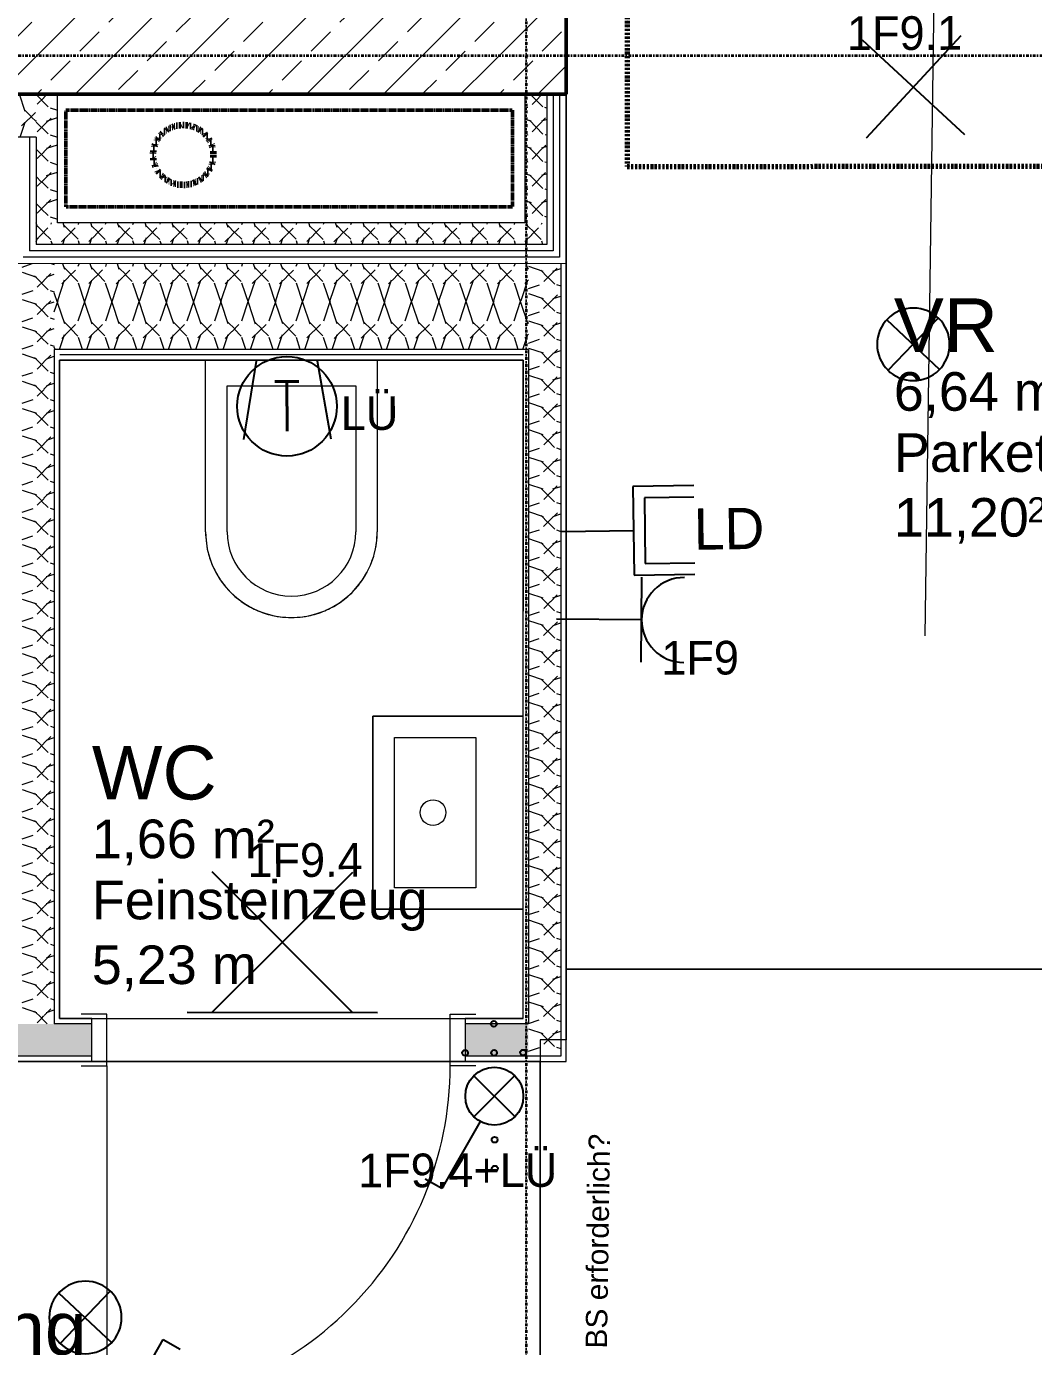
# Model space of a CAD drawing. Header units: metres. Extents: x -17679 to 22565, y -12299 to 33430.
# Drawn here: x 1582 to 3929, y -4098 to -1020 of the extents above; entities that cross this region are included whole.
import ezdxf
from ezdxf.enums import TextEntityAlignment as Align

# ---------------------------------------------------------------- set-up
doc = ezdxf.new("R2010")
doc.units = ezdxf.units.M
for name, pattern in [('Achse', [0.009000000000000001, 0.005, -0.002, 0, -0.002]), ('Strich Punkt', [0.015875, 0.00635, -0.0047625, 0, -0.0047625]), ('Strich Punkt Mittel', [0.015875, 0.00635, -0.0047625, 0, -0.0047625]), ('Verdeckt', [0.003, 0.002, -0.001])]:
    doc.linetypes.add(name, pattern=pattern)
doc.layers.get('0').update_dxf_attribs({"color": 252})
for name, color, linetype, lineweight in [('A_Brandabschnitte', 30, 'Verdeckt', 50), ('A_Decken', 8, 'Continuous', 13), ('A_Kanal_SW', 34, 'Strich Punkt', 100), ('A_Raeume', 7, 'Continuous', 13), ('A_Raeume_', 7, 'Continuous', 5), ('A_Raeume_Beschriftung_', 7, 'Continuous', 9), ('A_Raster_', 1, 'Continuous', 9), ('A_Sanitaer', 3, 'Continuous', 13), ('A_Tueren', 31, 'Continuous', 13), ('A_Waende', 7, 'Continuous', 13), ('G-ANNO-SYMB_', 111, 'Continuous', 9), ('Text', 130, 'Continuous', 9)]:
    doc.layers.add(name, color=color, linetype=linetype, lineweight=lineweight)
doc.layers.add('E_Steckdose+Schalter', color=150, linetype='Continuous', true_color=0x0b6cf4)
doc.layers.add('ET_NACHRTECH', color=92, linetype='Continuous', true_color=0x00d100)
doc.layers.add('ET_LEGENDE - Wohnung$0$800_KO_HI____L', color=130, linetype='Continuous')
doc.styles.add('Arial_10', font='arial.ttf', dxfattribs={"height": 0.002})
doc.styles.add('Arial_2', font='arial.ttf', dxfattribs={"height": 0.09})
doc.styles.add('Arial_3', font='arial.ttf', dxfattribs={"height": 0.0584901800327332})
doc.styles.add('Arial_4', font='arial.ttf', dxfattribs={"height": 0.1249999999999999})
doc.styles.add('ET_LEGENDE - Wohnung$0$ROMANS', font='romans.shx', dxfattribs={"width": 0.6})
pattern_1 = [(45, (0, 0), (-0.0898025612106916, 0.0898025612106916), []), (45, (0.0898, 0), (-0.0898025612106916, 0.0898025612106916), [0.0635, -0.03175])]

# ---------------------------------------------------------------- blocks, each defined once
blk = doc.blocks.new('*U543')
for p, q in [((-70.71067811865481, -70.71067811865473), (70.71067811865473, 70.71067811865474)), ((70.7106781186547, -70.71067811865474), (-70.71067811865478, 70.71067811865477))]:
    blk.add_line(p, q)
at = {"style": 'ET_LEGENDE - Wohnung$0$ROMANS', "width": 0.6, "flags": 1}
for tag, p in [('RAUMBUCHNUMMER', (0, -400)), ('ANLAGE', (0, -550))]:
    blk.add_attdef(tag, text='', height=100, dxfattribs=at).set_placement(p, align=Align.MIDDLE)
for tag, p in [('TEILANLAGE_NR', (0, -700)), ('KOMPONENTE', (0, -850)), ('KOMPONENTE_NR', (0, -1000)), ('BEZEICHNUNG', (0, -1150)), ('TYP', (0, -1300)), ('HERSTELLER', (0, -1450)), ('MODEL', (0, -1600)), ('LEISTUNG_MAX', (0, -1750)), ('SPEZIFISCH_1', (0, -1900)), ('SPEZIFISCH_2', (0, -2050)), ('SPEZIFISCH_3', (-9.095e-13, -2200)), ('SPEZIFISCH_4', (0, -2350)), ('SPEZIFISCH_5', (0, -2500)), ('GEWERKE_CODE', (0, -2650)), ('LV_POS', (0, -2800)), ('ZAEHLER', (0, -2950)), ('PLATZHALTER_1', (0, -3100)), ('PLATZHALTER_2', (-9.095e-13, -3250)), ('PLATZHALTER_3', (-9.095e-13, -3400)), ('JOBLISTE_VDMA', (0, -3550)), ('ET_SPEZIFISCH_1', (0, -3700)), ('ET_SPEZIFISCH_2', (0, -3850)), ('ET_SPEZIFISCH_3', (0, -4000)), ('ET_SPEZIFISCH_4', (0, -4149.999999999999)), ('ET_SPEZIFISCH_5', (0, -4299.999999999999)), ('ET_SPEZIFISCH_6', (0, -4449.999999999999)), ('ET_SPEZIFISCH_7', (0, -4599.999999999999))]:
    blk.add_attdef(tag, text='', height=100, dxfattribs=at).set_placement(p, align=Align.MIDDLE_CENTER)
blk = doc.blocks.new('hzmdba')
at = {"color": 1}
for points in [[(5046.030339278552, 1505.526440205712), (5046.950278693432, 1503.841718155238)], [(5045.639301977709, 1504.237082242978), (5047.346267107776, 1505.147402226983)]]:
    blk.add_lwpolyline(points, dxfattribs=at)
blk.add_circle((5046.500157248879, 1504.685682726998), 0.9633273906920461, dxfattribs=at)
blk = doc.blocks.new('*U553')
for p, q in [((62.49999999999998, 0), (-62.50000000000003, 0)), ((-1.42e-14, 0), (-1.42e-14, -124.9999999999857))]:
    blk.add_line(p, q)
blk.add_arc((-1.42e-14, 62.5), 62.49999999999545, 180, 0)
at = {"style": 'ET_LEGENDE - Wohnung$0$ROMANS', "width": 0.8, "flags": 1}
for tag, p in [('RAUMBUCHNUMMER', (-1.42e-14, -424.9999999999857)), ('ANLAGE', (-7.11e-14, -595.4472819843263)), ('TEILANLAGE_NR', (-7.11e-14, -755.4537253861862)), ('KOMPONENTE', (-7.11e-14, -901.3415913071971)), ('KOMPONENTE_NR', (-7.11e-14, -1063.289201699502)), ('BEZEICHNUNG', (-7.11e-14, -1205.595275481798)), ('TYP', (-1.42e-14, -1346.747756559581)), ('HERSTELLER', (-7.11e-14, -1514.075453492046)), ('MODEL', (-1.42e-14, -1677.25564314158)), ('LEISTUNG_MAX', (-5.258e-13, -1851.504109420363)), ('SPEZIFISCH_1', (-5.258e-13, -2012.846368334653)), ('SPEZIFISCH_2', (-5.258e-13, -2200.001041977929)), ('SPEZIFISCH_3', (-5.258e-13, -2374.249508256711)), ('SPEZIFISCH_4', (-5.258e-13, -2548.497974535494)), ('SPEZIFISCH_5', (-5.258e-13, -2722.746440814277)), ('GEWERKE_CODE', (-5.258e-13, -2896.994907093059)), ('LV_POS', (-5.258e-13, -3071.243373371843)), ('ZAEHLER', (-5.258e-13, -3245.491839650626)), ('PLATZHALTER_1', (-5.258e-13, -3419.740305929408)), ('PLATZHALTER_2', (-5.258e-13, -3593.988772208192)), ('PLATZHALTER_3', (-5.258e-13, -3768.237238486975)), ('JOBLISTE_VDMA', (-5.258e-13, -3942.485704765757)), ('ET_SPEZIFISCH_1', (-5.542e-13, -4116.73417104454)), ('ET_SPEZIFISCH_2', (-5.542e-13, -4290.982637323323)), ('ET_SPEZIFISCH_3', (-5.542e-13, -4465.231103602105)), ('ET_SPEZIFISCH_4', (-5.542e-13, -4639.479569880888)), ('ET_SPEZIFISCH_5', (-5.542e-13, -4813.728036159671)), ('ET_SPEZIFISCH_6', (-5.542e-13, -4987.976502438454)), ('ET_SPEZIFISCH_7', (-5.542e-13, -5162.224968717237))]:
    blk.add_attdef(tag, text='', height=100, dxfattribs=at).set_placement(p, align=Align.MIDDLE)
blk = doc.blocks.new('*U544')
for p, q in [((-62.49999999988358, 85.93749999991269), (-62.49999999988358, 0)), ((-46.48108581977431, 85.93749999991269), (-46.48108581977431, 16.01891418010927)), ((46.48108581977431, 16.01891418010928), (46.48108581977431, 85.93749999991269)), ((62.49999999988358, 0), (62.49999999988358, 85.93749999991269)), ((-62.49999999988358, 0), (62.49999999988358, 0)), ((-46.48108581977431, 16.01891418010928), (46.48108581977431, 16.01891418010928)), ((0, 0), (0, -101.5624999999127))]:
    blk.add_line(p, q)
at = {"style": 'ET_LEGENDE - Wohnung$0$ROMANS', "width": 0.8, "flags": 1}
for tag, p in [('RAUMBUCHNUMMER', (0, -334.5333702037606)), ('ANLAGE', (0, -504.980652188101)), ('TEILANLAGE_NR', (0, -664.987095589961)), ('KOMPONENTE', (0, -810.874961510972)), ('KOMPONENTE_NR', (0, -972.8225719032769)), ('BEZEICHNUNG', (0, -1115.128645685572)), ('TYP', (0.8326882607798324, -1261.813785334701)), ('HERSTELLER', (0, -1423.608823695821)), ('MODEL', (0, -1586.789013345355)), ('LEISTUNG_MAX', (0, -1761.037479624138)), ('SPEZIFISCH_1', (0, -1935.28594590292)), ('SPEZIFISCH_2', (0, -2109.534412181703)), ('SPEZIFISCH_3', (0, -2283.782878460486)), ('SPEZIFISCH_4', (0, -2458.031344739269)), ('SPEZIFISCH_5', (0, -2632.279811018052)), ('GEWERKE_CODE', (0, -2806.528277296835)), ('LV_POS', (0, -2980.776743575617)), ('ZAEHLER', (0, -3155.025209854401)), ('PLATZHALTER_1', (0, -3329.273676133184)), ('PLATZHALTER_2', (0, -3503.522142411966)), ('PLATZHALTER_3', (0, -3677.77060869075)), ('JOBLISTE_VDMA', (0, -3852.019074969533)), ('ET_SPEZIFISCH_1', (0, -4026.267541248315)), ('ET_SPEZIFISCH_2', (0, -4200.516007527097)), ('ET_SPEZIFISCH_3', (0, -4374.764473805879)), ('ET_SPEZIFISCH_4', (0, -4549.012940084662)), ('ET_SPEZIFISCH_5', (0, -4723.261406363445)), ('ET_SPEZIFISCH_6', (0, -4897.509872642229)), ('ET_SPEZIFISCH_7', (0, -5071.758338921011))]:
    blk.add_attdef(tag, text='', height=100, dxfattribs=at).set_placement(p, align=Align.TOP_CENTER)
blk = doc.blocks.new('*U548')
for p, q in [((25, 43.30127018922939), (91.66666666666666, 158.7713240271434)), ((91.66666666666666, 158.7713240271434), (120.5341801261374, 142.1046573604767)), ((-35.35533905932738, -35.35533905932736), (35.35533905932737, 35.35533905932737)), ((35.35533905932736, -35.35533905932738), (-35.35533905932736, 35.35533905932738))]:
    blk.add_line(p, q)
blk.add_circle((0, 0), 50)
at = {"layer": 'ET_LEGENDE - Wohnung$0$800_KO_HI____L'}
for centre in [(0, 125), (0, 74.99999999999997), (-50, -75), (0, -75), (50, -75), (0, -125)]:
    blk.add_circle(centre, 5, dxfattribs=at)
at = {"style": 'ET_LEGENDE - Wohnung$0$ROMANS', "width": 0.6, "flags": 1}
for tag, p in [('RAUMBUCHNUMMER', (-0.248237514286302, -465.740553349995)), ('ANLAGE', (-0.248237514286302, -615.740553349995))]:
    blk.add_attdef(tag, text='', height=100, dxfattribs=at).set_placement(p, align=Align.MIDDLE)
for tag, p in [('TEILANLAGE_NR', (-0.248237514286302, -765.740553349995)), ('KOMPONENTE', (-0.248237514286302, -915.740553349995)), ('KOMPONENTE_NR', (-0.248237514286302, -1065.740553349995)), ('BEZEICHNUNG', (-0.248237514286302, -1215.740553349995)), ('TYP', (-0.248237514286302, -1365.740553349995)), ('HERSTELLER', (-0.248237514286302, -1515.740553349995)), ('MODEL', (-0.248237514286302, -1665.740553349995)), ('LEISTUNG_MAX', (-0.248237514286302, -1815.740553349995)), ('SPEZIFISCH_1', (-0.248237514286302, -1965.740553349995)), ('SPEZIFISCH_2', (-0.248237514286302, -2115.740553349995)), ('SPEZIFISCH_3', (-0.2482375142872115, -2265.740553349995)), ('SPEZIFISCH_4', (-0.248237514286302, -2415.740553349995)), ('SPEZIFISCH_5', (-0.248237514286302, -2565.740553349995)), ('GEWERKE_CODE', (-0.248237514286302, -2715.740553349995)), ('LV_POS', (-0.248237514286302, -2865.740553349995)), ('ZAEHLER', (-0.248237514286302, -3015.740553349995)), ('PLATZHALTER_1', (-0.248237514286302, -3165.740553349995)), ('PLATZHALTER_2', (-0.2482375142872115, -3315.740553349995)), ('PLATZHALTER_3', (-0.2482375142872115, -3465.740553349995)), ('JOBLISTE_VDMA', (-0.248237514286302, -3615.740553349996)), ('ET_SPEZIFISCH_1', (-0.248237514286302, -3765.740553349996)), ('ET_SPEZIFISCH_2', (-0.248237514286302, -3915.740553349996)), ('ET_SPEZIFISCH_3', (-0.248237514286302, -4065.740553349995)), ('ET_SPEZIFISCH_4', (-0.248237514286302, -4215.740553349995)), ('ET_SPEZIFISCH_5', (-0.248237514286302, -4365.740553349995)), ('ET_SPEZIFISCH_6', (-0.248237514286302, -4515.740553349995)), ('ET_SPEZIFISCH_7', (-0.248237514286302, -4665.740553349995))]:
    blk.add_attdef(tag, text='', height=100, dxfattribs=at).set_placement(p, align=Align.MIDDLE_CENTER)
blk = doc.blocks.new('*U546')
for p, q in [((-70.71067811865481, -70.71067811865473), (70.71067811865473, 70.71067811865474)), ((70.7106781186547, -70.71067811865474), (-70.71067811865478, 70.71067811865477)), ((-95.7106781186548, -70.71067811865473), (95.7106781186547, -70.71067811865474))]:
    blk.add_line(p, q)
at = {"style": 'ET_LEGENDE - Wohnung$0$ROMANS', "width": 0.6, "flags": 1}
for tag, p in [('RAUMBUCHNUMMER', (0, -400)), ('ANLAGE', (0, -550))]:
    blk.add_attdef(tag, text='', height=100, dxfattribs=at).set_placement(p, align=Align.MIDDLE)
for tag, p in [('TEILANLAGE_NR', (0, -700)), ('KOMPONENTE', (0, -850)), ('KOMPONENTE_NR', (0, -1000)), ('BEZEICHNUNG', (0, -1150)), ('TYP', (0, -1300)), ('HERSTELLER', (0, -1450)), ('MODEL', (0, -1600)), ('LEISTUNG_MAX', (0, -1750)), ('SPEZIFISCH_1', (0, -1900)), ('SPEZIFISCH_2', (0, -2050)), ('SPEZIFISCH_3', (-9.095e-13, -2200)), ('SPEZIFISCH_4', (0, -2350)), ('SPEZIFISCH_5', (0, -2500)), ('GEWERKE_CODE', (0, -2650)), ('LV_POS', (0, -2800)), ('ZAEHLER', (0, -2950)), ('PLATZHALTER_1', (0, -3100)), ('PLATZHALTER_2', (-9.095e-13, -3250)), ('PLATZHALTER_3', (-9.095e-13, -3400)), ('JOBLISTE_VDMA', (0, -3550)), ('ET_SPEZIFISCH_1', (0, -3700)), ('ET_SPEZIFISCH_2', (0, -3850)), ('ET_SPEZIFISCH_3', (0, -4000)), ('ET_SPEZIFISCH_4', (0, -4149.999999999999)), ('ET_SPEZIFISCH_5', (0, -4299.999999999999)), ('ET_SPEZIFISCH_6', (0, -4449.999999999999)), ('ET_SPEZIFISCH_7', (0, -4599.999999999999))]:
    blk.add_attdef(tag, text='', height=100, dxfattribs=at).set_placement(p, align=Align.MIDDLE_CENTER)
blk = doc.blocks.new('*U554')
for p, q in [((-61.10572275256288, 91.4663361400626), (-88.08133666266853, -65.89141166887865)), ((61.13336169065442, 91.44786541193635), (88.10124545852727, -65.86478990064664))]:
    blk.add_line(p, q)
blk.add_circle((0, 0), 100)
at = {"style": 'ET_LEGENDE - Wohnung$0$ROMANS', "width": 0.8}
blk.add_text('T', height=100, dxfattribs=at).set_placement((0, 0), align=Align.MIDDLE_CENTER)
at = {"style": 'ET_LEGENDE - Wohnung$0$ROMANS', "width": 0.6, "flags": 1}
for tag, p in [('RAUMBUCHNUMMER', (0, -400)), ('ANLAGE', (0, -550))]:
    blk.add_attdef(tag, text='', height=100, dxfattribs=at).set_placement(p, align=Align.MIDDLE)
for tag, p in [('TEILANLAGE_NR', (0, -700)), ('KOMPONENTE', (0, -850)), ('KOMPONENTE_NR', (0, -1000)), ('BEZEICHNUNG', (0, -1150)), ('TYP', (0, -1300)), ('HERSTELLER', (0, -1450)), ('MODEL', (0, -1600)), ('LEISTUNG_MAX', (0, -1750)), ('SPEZIFISCH_1', (0, -1900)), ('SPEZIFISCH_2', (0, -2050)), ('SPEZIFISCH_3', (-9.095e-13, -2200)), ('SPEZIFISCH_4', (0, -2350)), ('SPEZIFISCH_5', (0, -2500)), ('GEWERKE_CODE', (0, -2650)), ('LV_POS', (0, -2800)), ('ZAEHLER', (0, -2950)), ('PLATZHALTER_1', (0, -3100)), ('PLATZHALTER_2', (-9.095e-13, -3250)), ('PLATZHALTER_3', (-9.095e-13, -3400)), ('JOBLISTE_VDMA', (0, -3550)), ('ET_SPEZIFISCH_1', (0, -3700)), ('ET_SPEZIFISCH_2', (0, -3850)), ('ET_SPEZIFISCH_3', (0, -4000)), ('ET_SPEZIFISCH_4', (0, -4149.999999999999)), ('ET_SPEZIFISCH_5', (0, -4299.999999999999)), ('ET_SPEZIFISCH_6', (0, -4449.999999999999)), ('ET_SPEZIFISCH_7', (0, -4599.999999999999))]:
    blk.add_attdef(tag, text='', height=100, dxfattribs=at).set_placement(p, align=Align.MIDDLE_CENTER)
blk = doc.blocks.new('Sani_WC-Wandbasierend - 400x600-3804283-263_PP_03DG_BT2')
at = {"layer": 'A_Sanitaer', "lineweight": 5}
for p, q in [((-0.0750000000000053, -0.5125000000019604), (-0.0750000000000053, -0.112500000001966)), ((-0.0750000000000076, -0.112500000001966), (0.3249999999999972, -0.112500000001966)), ((-0.0750000000000076, -0.5125000000019089), (-0.0750000000000076, -0.112500000001966)), ((0.3249999999999948, -0.112500000001966), (0.3249999999999948, -0.5125000000019604)), ((0.3249999999999972, -0.112500000001966), (0.3249999999999972, -0.5125000000019082)), ((-0.0250000000000051, -0.1725000000019744), (0.2749999999999947, -0.1725000000019744)), ((-0.0250000000000051, -0.5125000000019088), (-0.0250000000000051, -0.1725000000019744)), ((0.2749999999999947, -0.1725000000019744), (0.2749999999999947, -0.5125000000019082))]:
    blk.add_line(p, q, dxfattribs=at)
for centre, radius, start, end in [((0.1249999999999948, -0.5125000000019604), 0.1999999999999985, 180.0000000000007, 3.053e-13), ((0.1249999999999948, -0.5125000000019082), 0.1999999999999988, 179.9999999999999, 195.2196719280547), ((0.1249999999999948, -0.5125000000019082), 0.1499999999999993, 180.0000000000003, 359.9999999999996), ((0.1249999999999948, -0.5125000000019082), 0.1999999999999986, 344.7803280719406, 359.9999999999996), ((0.1249999999999948, -0.5125000000019082), 0.1999999999999988, 195.2196719280547, 200.1489911569334), ((0.1249999999999948, -0.5125000000019082), 0.1999999999999988, 200.1489911569334, 210.508453686846), ((0.1249999999999948, -0.5125000000019082), 0.1999999999999986, 332.2043756006018, 339.8510088430655), ((0.1249999999999948, -0.5125000000019082), 0.1999999999999986, 339.8510088430655, 344.7803280719406), ((0.1249999999999948, -0.5125000000019082), 0.1999999999999989, 210.508453686846, 216.2662473357382), ((0.1249999999999948, -0.5125000000019082), 0.1999999999999986, 323.7337526642591, 329.4915463131576), ((0.1249999999999948, -0.5125000000019082), 0.1999999999999986, 329.4915463131576, 332.0709084514642), ((0.1249999999999948, -0.5125000000019082), 0.1999999999999988, 216.2662473357382, 225.9280558007946), ((0.1249999999999948, -0.5125000000019082), 0.1999999999999985, 314.0719441992157, 323.7337526642591), ((0.1249999999999948, -0.5125000000019082), 0.1999999999999989, 225.9280558007946, 231.8047665613751), ((0.1249999999999948, -0.5125000000019082), 0.1999999999999988, 231.804766561375, 241.6661428717805), ((0.1249999999999948, -0.5125000000019082), 0.1999999999999986, 298.3338571281904, 308.195233438637), ((0.1249999999999948, -0.5125000000019082), 0.1999999999999985, 308.195233438637, 314.0719441992156), ((0.1249999999999948, -0.5125000000019082), 0.1999999999999988, 241.6661428717805, 247.1471205001949), ((0.1249999999999948, -0.5125000000019082), 0.1999999999999987, 247.1471205001949, 258.6660035307958), ((0.1249999999999948, -0.5125000000019082), 0.1999999999999985, 281.3339964691853, 292.8528794998167), ((0.1249999999999948, -0.5125000000019082), 0.1999999999999985, 292.8528794998168, 298.3338571281905), ((0.1249999999999948, -0.5125000000019082), 0.1999999999999987, 258.6660035307958, 262.3967355897286), ((0.1249999999999948, -0.5125000000019082), 0.1999999999999987, 262.3967355897286, 277.6032644102702), ((0.1249999999999948, -0.5125000000019082), 0.1999999999999986, 277.6032644102702, 281.3339964691853)]:
    blk.add_arc(centre, radius, start, end, dxfattribs=at)
blk = doc.blocks.new('UZ_D1 - SL_0800x2000_Zimmertür_Stahlzarge_GK-7175609-263_PP_03DG_BT2')
at = {"layer": 'A_Tueren', "lineweight": 5}
for p, q in [((0.3999999999999895, 0.0600000000009666), (0.3999999999999881, 0.8600000000009665)), ((-0.4600000000000088, 0.0600000000009661), (-0.400000000000008, 0.0600000000009659)), ((-0.400000000000008, 0.0600000000009659), (-0.400000000000008, -0.0600000000000611)), ((0.3999999999999917, 0.0600000000009661), (0.3999999999999917, -0.060000000000065)), ((0.4599999999999925, 0.0600000000009661), (0.3999999999999917, 0.0600000000009661)), ((-0.400000000000008, -0.0600000000000611), (-0.4600000000000088, -0.0600000000000611)), ((0.3999999999999917, -0.060000000000065), (0.4599999999999925, -0.0600000000000649))]:
    blk.add_line(p, q, dxfattribs=at)
blk.add_arc((0.3999999999999895, 0.0600000000009666), 0.7999999999999995, 89.99999999999969, 180, dxfattribs=at)
blk = doc.blocks.new('Sani_Handwaschbecken_Wandbasiert_eckig - 450 x 350-11050515-263_PP_03DG_BT2')
at = {"layer": 'A_Sanitaer', "lineweight": 5}
for p, q in [((0.3476462476066952, 0.400000000000962), (-0.1023537523933027, 0.400000000000962)), ((-0.1023537523933027, 0.400000000000962), (-0.1023537523933027, 0.0500000000009886)), ((-0.1023537523933027, 0.0500000000009887), (-0.1023537523933027, 0.400000000000962)), ((-0.1023537523933027, 0.400000000000962), (0.3476462476066952, 0.400000000000962)), ((0.3476462476066952, 0.0500000000009886), (0.3476462476066952, 0.400000000000962)), ((0.3476462476066952, 0.400000000000962), (0.3476462476066952, 0.0500000000009887)), ((-0.0523537523932997, 0.1600000000010784), (-0.0523537523932997, 0.3500000000009899)), ((-0.0523537523932997, 0.3500000000009899), (0.2976462476066701, 0.3500000000009899)), ((0.2976462476066701, 0.3500000000009899), (0.2976462476066701, 0.1600000000010784)), ((0.2976462476066701, 0.1600000000010784), (-0.0523537523932997, 0.1600000000010784))]:
    blk.add_line(p, q, dxfattribs=at)
blk.add_circle((0.1226462476066962, 0.2600000000009186), 0.03, dxfattribs=at)
blk = doc.blocks.new('6546546')
at = {"layer": 'A_Waende', "lineweight": 5, "true_color": 0x636466}
h = blk.add_hatch(dxfattribs=at)
h.set_pattern_fill('FP_2', color=251, style=0, pattern_type=2)
h.set_pattern_definition(pattern_1)
h.paths.add_polyline_path([(-46.88377976564659, 55.02862492208071), (-46.88384761833296, 55.24362492198262), (-47.06377254358169, 55.24362492198264), (-47.06377434907753, 55.02863033856829), (-46.88384761833297, 55.02862492208071)])
h.paths.add_polyline_path([(-46.88377254366318, 56.16362492156609), (-46.88374561152044, 56.16363033805359), (-46.88374636397337, 57.34612492212485), (-47.0637100282879, 57.34612589900834), (-47.06371544477545, 56.16363033805359), (-46.91621002835364, 56.16362589847224)])
h = blk.add_hatch(dxfattribs=at)
h.set_pattern_fill('FP_2', color=251, style=0, pattern_type=2)
h.set_pattern_definition(pattern_1)
h.paths.add_polyline_path([(-47.0637797655651, 55.02863033856829), (-47.06377434907752, 55.2086303384868), (-53.12348379896767, 55.20873999865838), (-53.12348379896767, 55.028812684744), (-47.06385417001333, 55.02863033856829)])
h = blk.add_hatch(dxfattribs=at)
h.set_pattern_fill('FP_42', color=251, angle=-112.3599999999961, style=0, pattern_type=2)
h.set_pattern_definition([(44.99800000000386, (-49.20390450904561, 54.90347813267135), (0.1270123151580786, 0.2539953934585919), [0.02245, -0.15715]), (44.99800000000386, (-49.15602348108858, 55.014619516331), (0.1270123151580786, 0.2539953934585919), [0.02245, -0.15715]), (44.99800000000386, (-49.14021041426808, 54.90322855207567), (0.1270123151580786, 0.2539953934585919), [0.02245, -0.15715]), (44.99800000000386, (-49.09325419815667, 55.01475036056397), (0.1270123151580786, 0.2539953934585919), [0.02245, -0.15715]), (71.56300000000387, (-49.18759228103374, 54.91947535797105), (0.1270184192438976, 0.5079932232547807), [0.0502, -0.35141]), (71.56300000000387, (-49.17227028698397, 54.96723764956535), (0.1270184192438976, 0.5079932232547807), [0.0502, -0.35141]), (71.56300000000387, (-49.12482299810182, 54.919606202204), (0.1270184192438976, 0.5079932232547807), [0.0502, -0.35141]), (71.56300000000387, (-49.10857619220645, 54.96698806896967), (0.1270184192438976, 0.5079932232547807), [0.0502, -0.35141]), (134.9980000000039, (-49.18833293440012, 55.01493451904316), (0.126994582625003, -0.2540042599719565), [0.02245, -0.15715]), (134.9980000000039, (-49.14021041426808, 54.90322855207567), (0.126994582625003, -0.2540042599719565), [0.02245, -0.15715]), (134.9980000000039, (-49.12463883962263, 55.01468493844748), (0.126994582625003, -0.2540042599719565), [0.02245, -0.15715]), (134.9980000000039, (-49.07706070650753, 54.90428420815423), (0.126994582625003, -0.2540042599719565), [0.02245, -0.15715]), (108.4330000000038, (-49.17227028698397, 54.96723764956535), (0.1269829543171643, -0.5080020895753136), [0.0502, -0.35141]), (108.4330000000038, (-49.1562076395678, 54.91954078008754), (0.1269829543171643, -0.5080020895753136), [0.0502, -0.35141]), (108.4330000000038, (-49.10857619220645, 54.96698806896967), (0.1269829543171643, -0.5080020895753136), [0.0502, -0.35141]), (108.4330000000038, (-49.09251354479026, 54.91929119949186), (0.1269829543171643, -0.5080020895753136), [0.0502, -0.35141])])
h.paths.add_polyline_path([(-48.11890310383835, 54.92866344299188), (-48.11890310383835, 55.02866208882465), (-50.25640009372217, 55.02872603346975), (-50.25639467722323, 54.92872640966002), (-48.13390009467174, 54.92866344299188)])
h = blk.add_hatch(dxfattribs=at)
h.set_pattern_fill('FP_81', color=251, angle=-112.3599999999951, style=0, pattern_type=2)
h.set_pattern_definition([(314.9980000000049, (-48.16401374589048, 54.87904044246467), (0.2539953934585942, -0.1270123151580741), [0.02245, -0.15715]), (314.9980000000049, (-48.05287236223083, 54.83115941450765), (0.2539953934585942, -0.1270123151580741), [0.02245, -0.15715]), (314.9980000000049, (-48.16426332648616, 54.81534634768717), (0.2539953934585942, -0.1270123151580741), [0.02245, -0.15715]), (314.9980000000049, (-48.05312194282653, 54.76746531973015), (0.2539953934585942, -0.1270123151580741), [0.02245, -0.15715]), (341.5630000000049, (-48.14801652059079, 54.86272821445282), (0.5079932232547831, -0.1270184192438886), [0.0502, -0.35141]), (341.5630000000049, (-48.10063465382513, 54.84648140855743), (0.5079932232547831, -0.1270184192438886), [0.0502, -0.35141]), (341.5630000000049, (-48.14826610118648, 54.7990341196753), (0.5079932232547831, -0.1270184192438886), [0.0502, -0.35141]), (341.5630000000049, (-48.10050380959218, 54.78371212562553), (0.5079932232547831, -0.1270184192438886), [0.0502, -0.35141]), (44.9980000000049, (-48.05293778434734, 54.86254405597361), (-0.2540042599719542, -0.1269945826250077), [0.02245, -0.15715]), (44.9980000000049, (-48.16426332648616, 54.81534634768717), (-0.2540042599719542, -0.1269945826250077), [0.02245, -0.15715]), (44.9980000000049, (-48.05280694011435, 54.7997747730417), (-0.2540042599719542, -0.1269945826250077), [0.02245, -0.15715]), (44.9980000000049, (-48.16358809523626, 54.75127182808101), (-0.2540042599719542, -0.1269945826250077), [0.02245, -0.15715]), (18.43300000000491, (-48.10063465382513, 54.84648140855743), (-0.5080020895753112, -0.1269829543171736), [0.0502, -0.35141]), (18.43300000000491, (-48.1479510984743, 54.83134357298685), (-0.5080020895753112, -0.1269829543171736), [0.0502, -0.35141]), (18.43300000000491, (-48.10050380959218, 54.78371212562553), (-0.5080020895753112, -0.1269829543171736), [0.0502, -0.35141]), (18.43300000000491, (-48.14820067906999, 54.76764947820935), (-0.5080020895753112, -0.1269829543171736), [0.0502, -0.35141])])
h.paths.add_polyline_path([(-48.06890912218384, 54.72866058438157), (-48.06890912218384, 55.02866058451648), (-48.1189000946786, 55.02862778078249), (-48.11890310383835, 54.72866208878037)])
h = blk.add_hatch(dxfattribs=at)
h.set_pattern_fill('FP_82', color=251, angle=247.6400000000028, style=0, pattern_type=2)
h.set_pattern_definition([(134.9980000000027, (-46.88376962915538, 54.8790008141574), (-0.2539953934585894, 0.1270123151580836), [0.02245, -0.15715]), (134.9980000000027, (-46.99529143764364, 54.92595703026882), (-0.2539953934585894, 0.1270123151580836), [0.02245, -0.15715]), (134.9980000000027, (-46.88390047338834, 54.94177009708931), (-0.2539953934585894, 0.1270123151580836), [0.02245, -0.15715]), (134.9980000000027, (-46.99504185704796, 54.98965112504633), (-0.2539953934585894, 0.1270123151580836), [0.02245, -0.15715]), (161.5630000000027, (-46.90014727928371, 54.89438823032366), (-0.5079932232547782, 0.1270184192439075), [0.0502, -0.35141]), (161.5630000000027, (-46.94752914604936, 54.91063503621903), (-0.5079932232547782, 0.1270184192439075), [0.0502, -0.35141]), (161.5630000000027, (-46.89989769868802, 54.95808232510118), (-0.5079932232547782, 0.1270184192439075), [0.0502, -0.35141]), (161.5630000000027, (-46.94727956545367, 54.97432913099655), (-0.5079932232547782, 0.1270184192439075), [0.0502, -0.35141]), (224.9980000000028, (-46.99522601552716, 54.89457238880287), (0.2540042599719589, 0.1269945826249982), [0.02245, -0.15715]), (224.9980000000028, (-46.88390047338834, 54.94177009708931), (0.2540042599719589, 0.1269945826249982), [0.02245, -0.15715]), (224.9980000000028, (-46.99497643493149, 54.95826648358037), (0.2540042599719589, 0.1269945826249982), [0.02245, -0.15715]), (224.9980000000028, (-46.88365089279264, 55.00546419186682), (0.2540042599719589, 0.1269945826249982), [0.02245, -0.15715]), (198.4330000000028, (-46.94752914604936, 54.91063503621903), (0.5080020895753159, 0.1269829543171548), [0.0502, -0.35141]), (198.4330000000028, (-46.89983227657154, 54.92669768363521), (0.5080020895753159, 0.1269829543171548), [0.0502, -0.35141]), (198.4330000000028, (-46.94727956545367, 54.97432913099655), (0.5080020895753159, 0.1269829543171548), [0.0502, -0.35141]), (198.4330000000028, (-46.89996312080451, 54.98946696656713), (0.5080020895753159, 0.1269829543171548), [0.0502, -0.35141])])
h.paths.add_polyline_path([(-46.92879029768532, 54.72862627633935), (-46.92878879207301, 54.72866058438158), (-46.92877976562615, 55.0286262762026), (-46.97877976560406, 55.02862492208071), (-46.97878879308336, 54.72862778091922)])
h = blk.add_hatch(dxfattribs=at)
h.set_pattern_fill('FP_43', color=251, angle=-112.3599999999973, style=0, pattern_type=2)
h.set_pattern_definition([(44.99800000000273, (-47.52405040956927, 54.634171236221), (0.1270123151580837, 0.2539953934585894), [0.02245, -0.15715]), (44.99800000000273, (-47.4765498064409, 54.74438780803506), (0.1270123151580837, 0.2539953934585894), [0.02245, -0.15715]), (44.99800000000273, (-47.46035631479176, 54.63392165562533), (0.1270123151580837, 0.2539953934585894), [0.02245, -0.15715]), (44.99800000000273, (-47.41247528683474, 54.74506303928496), (0.1270123151580837, 0.2539953934585894), [0.02245, -0.15715]), (71.56300000000273, (-47.50811860638605, 54.64924364967512), (0.1270184192439077, 0.5079932232547782), [0.0502, -0.35141]), (71.56300000000273, (-47.49187180049068, 54.69662551644076), (0.1270184192439077, 0.5079932232547782), [0.0502, -0.35141]), (71.56300000000273, (-47.44442451160854, 54.64899406907942), (0.1270184192439077, 0.5079932232547782), [0.0502, -0.35141]), (71.56300000000273, (-47.42872209273012, 54.69768117251932), (0.1270184192439077, 0.5079932232547782), [0.0502, -0.35141]), (134.9980000000027, (-47.50793444790685, 54.74432238591858), (0.126994582624998, -0.2540042599719591), [0.02245, -0.15715]), (134.9980000000027, (-47.46035631479176, 54.63392165562533), (0.126994582624998, -0.2540042599719591), [0.02245, -0.15715]), (134.9980000000027, (-47.4438599283007, 54.74499761716849), (0.126994582624998, -0.2540042599719591), [0.02245, -0.15715]), (134.9980000000027, (-47.39666222001425, 54.63367207502964), (0.126994582624998, -0.2540042599719591), [0.02245, -0.15715]), (108.4330000000027, (-47.49187180049068, 54.69662551644076), (0.1269829543171542, -0.5080020895753162), [0.0502, -0.35141]), (108.4330000000027, (-47.4767339649201, 54.64930907179159), (0.1269829543171542, -0.5080020895753162), [0.0502, -0.35141]), (108.4330000000027, (-47.42872209273012, 54.69768117251932), (0.1269829543171542, -0.5080020895753162), [0.0502, -0.35141]), (108.4330000000027, (-47.41265944531394, 54.64998430304151), (0.1269829543171542, -0.5080020895753162), [0.0502, -0.35141])])
h.paths.add_polyline_path([(-46.92879029768532, 54.67862627636204), (-46.92879029768532, 54.72862627633935), (-48.11890912319027, 54.72862778091919), (-48.11891062673784, 54.67866208898411), (-46.9342424193213, 54.67862644042508)])
h = blk.add_hatch(dxfattribs=at)
h.set_pattern_fill('FP_40', color=251, angle=-112.3599999999962, style=0, pattern_type=2)
h.set_pattern_definition([(314.9980000000037, (-48.16421652259254, 53.75348948454253), (0.2539953934585916, -0.1270123151580791), [0.02245, -0.15715]), (314.9980000000037, (-48.05269471410426, 53.70653326843111), (0.2539953934585916, -0.1270123151580791), [0.02245, -0.15715]), (314.9980000000037, (-48.16408567835956, 53.69072020161062), (0.2539953934585916, -0.1270123151580791), [0.02245, -0.15715]), (314.9980000000037, (-48.05294429469992, 53.6428391736536), (0.2539953934585916, -0.1270123151580791), [0.02245, -0.15715]), (341.5630000000037, (-48.1478388724642, 53.73810206837627), (0.5079932232547805, -0.1270184192438987), [0.0502, -0.35141]), (341.5630000000037, (-48.10045700569855, 53.72185526248089), (0.5079932232547805, -0.1270184192438987), [0.0502, -0.35141]), (341.5630000000037, (-48.14808845305988, 53.67440797359876), (0.5079932232547805, -0.1270184192438987), [0.0502, -0.35141]), (341.5630000000037, (-48.10070658629421, 53.65816116770338), (0.5079932232547805, -0.1270184192438987), [0.0502, -0.35141]), (44.99800000000377, (-48.05276013622073, 53.73791790989706), (-0.2540042599719567, -0.1269945826250026), [0.02245, -0.15715]), (44.99800000000377, (-48.16408567835956, 53.69072020161062), (-0.2540042599719567, -0.1269945826250026), [0.02245, -0.15715]), (44.99800000000377, (-48.05300971681641, 53.67422381511956), (-0.2540042599719567, -0.1269945826250026), [0.02245, -0.15715]), (44.99800000000377, (-48.16433525895526, 53.6270261068331), (-0.2540042599719567, -0.1269945826250026), [0.02245, -0.15715]), (18.43300000000377, (-48.10045700569855, 53.72185526248089), (-0.5080020895753138, -0.1269829543171634), [0.0502, -0.35141]), (18.43300000000377, (-48.14815387517636, 53.70579261506471), (-0.5080020895753138, -0.1269829543171634), [0.0502, -0.35141]), (18.43300000000377, (-48.10070658629421, 53.65816116770338), (-0.5080020895753138, -0.1269829543171634), [0.0502, -0.35141]), (18.43300000000377, (-48.1480230309434, 53.64302333213281), (-0.5080020895753138, -0.1269829543171634), [0.0502, -0.35141])])
h.paths.add_polyline_path([(-48.07646493827741, 52.87378928360261), (-48.07641799919849, 54.63366081029273), (-48.15141198084492, 54.63366306698143), (-48.15146493819092, 52.87379154047239)])
h.paths.add_polyline_path([(-48.07646531437025, 52.86128928360825), (-48.07646493827741, 52.87378928360261), (-48.15146493819092, 52.87378928360261), (-48.15146493819092, 52.86129154047806)])
h = blk.add_hatch(dxfattribs=at)
h.set_pattern_fill('FP_41', color=251, angle=-112.3599999999973, style=0, pattern_type=2)
h.set_pattern_definition([(44.99800000000273, (-47.52364495520593, 54.40909383707405), (0.1270123151580837, 0.2539953934585894), [0.02245, -0.15715]), (44.99800000000273, (-47.47614435207755, 54.51931040888809), (0.1270123151580837, 0.2539953934585894), [0.02245, -0.15715]), (44.99800000000273, (-47.45995086042842, 54.40884425647837), (0.1270123151580837, 0.2539953934585894), [0.02245, -0.15715]), (44.99800000000273, (-47.412994644317, 54.52036606496665), (0.1270123151580837, 0.2539953934585894), [0.02245, -0.15715]), (71.56300000000273, (-47.50771315202271, 54.42416625052816), (0.1270184192439077, 0.5079932232547782), [0.0502, -0.35141]), (71.56300000000273, (-47.49239115797293, 54.47192854212244), (0.1270184192439077, 0.5079932232547782), [0.0502, -0.35141]), (71.56300000000273, (-47.44494386909081, 54.42429709476112), (0.1270184192439077, 0.5079932232547782), [0.0502, -0.35141]), (71.56300000000273, (-47.42869706319543, 54.47167896152676), (0.1270184192439077, 0.5079932232547782), [0.0502, -0.35141]), (134.9980000000027, (-47.5084538053891, 54.51962541160026), (0.126994582624998, -0.2540042599719591), [0.02245, -0.15715]), (134.9980000000027, (-47.45995086042842, 54.40884425647837), (0.126994582624998, -0.2540042599719591), [0.02245, -0.15715]), (134.9980000000027, (-47.44475971061159, 54.51937583100458), (0.126994582624998, -0.2540042599719591), [0.02245, -0.15715]), (134.9980000000027, (-47.39718157749651, 54.40897510071133), (0.126994582624998, -0.2540042599719591), [0.02245, -0.15715]), (108.4330000000027, (-47.49239115797293, 54.47192854212244), (0.1269829543171542, -0.5080020895753162), [0.0502, -0.35141]), (108.4330000000027, (-47.47632851055676, 54.42423167264464), (0.1269829543171542, -0.5080020895753162), [0.0502, -0.35141]), (108.4330000000027, (-47.42869706319543, 54.47167896152676), (0.1269829543171542, -0.5080020895753162), [0.0502, -0.35141]), (108.4330000000027, (-47.41263441577924, 54.42398209204895), (0.1269829543171542, -0.5080020895753162), [0.0502, -0.35141])])
h.paths.add_polyline_path([(-46.9712976701075, 54.43362755536579), (-46.97129767010749, 54.63362755527526), (-48.07641198087893, 54.63362492226044), (-48.07641198087893, 54.43366081020212), (-46.97134498527889, 54.43362755536579)])
h = blk.add_hatch(dxfattribs=at)
h.set_pattern_fill('FP_79', color=251, angle=-112.3599999999974, style=0, pattern_type=2)
h.set_pattern_definition([(314.9980000000026, (-46.98343935619281, 53.70353667369545), (0.2539953934585891, -0.1270123151580842), [0.02245, -0.15715]), (314.9980000000026, (-46.87322278437878, 53.65603607056707), (0.2539953934585891, -0.1270123151580842), [0.02245, -0.15715]), (314.9980000000026, (-46.9836889367885, 53.63984257891793), (0.2539953934585891, -0.1270123151580842), [0.02245, -0.15715]), (314.9980000000026, (-46.87254755312887, 53.59196155096092), (0.2539953934585891, -0.1270123151580842), [0.02245, -0.15715]), (341.5630000000026, (-46.96836694273872, 53.68760487051223), (0.507993223254778, -0.1270184192439089), [0.0502, -0.35141]), (341.5630000000026, (-46.92060465114443, 53.67228287646245), (0.507993223254778, -0.1270184192439089), [0.0502, -0.35141]), (341.5630000000026, (-46.96823609850575, 53.62483558758032), (0.507993223254778, -0.1270184192439089), [0.0502, -0.35141]), (341.5630000000026, (-46.91992941989451, 53.60820835685629), (0.507993223254778, -0.1270184192439089), [0.0502, -0.35141]), (44.99800000000262, (-46.87290778166661, 53.68834552387863), (-0.2540042599719593, -0.1269945826249974), [0.02245, -0.15715]), (44.99800000000262, (-46.9836889367885, 53.63984257891793), (-0.2540042599719593, -0.1269945826249974), [0.02245, -0.15715]), (44.99800000000262, (-46.8722325504167, 53.62427100427247), (-0.2540042599719593, -0.1269945826249974), [0.02245, -0.15715]), (44.99800000000262, (-46.98355809255554, 53.57707329598603), (-0.2540042599719593, -0.1269945826249974), [0.02245, -0.15715]), (18.43300000000261, (-46.92060465114443, 53.67228287646245), (-0.5080020895753165, -0.1269829543171532), [0.0502, -0.35141]), (18.43300000000261, (-46.96830152062223, 53.65622022904627), (-0.5080020895753165, -0.1269829543171532), [0.0502, -0.35141]), (18.43300000000261, (-46.91992941989451, 53.60820835685629), (-0.5080020895753165, -0.1269829543171532), [0.0502, -0.35141]), (18.43300000000261, (-46.96762628937233, 53.59214570944011), (-0.5080020895753165, -0.1269829543171532), [0.0502, -0.35141])])
h.paths.add_polyline_path([(-46.89634724218268, 52.78625377193602), (-46.89634724218268, 54.63362492226044), (-46.97129165186718, 54.63362492226045), (-46.9712976701075, 52.78625602731412), (-46.94400405781392, 52.78625520600571)])
h = blk.add_hatch(dxfattribs=at)
h.set_pattern_fill('FP_80', color=251, angle=-112.3599999999973, style=0, pattern_type=2)
h.set_pattern_definition([(224.9980000000026, (-48.61384473829824, 52.87336422775303), (-0.1270123151580839, -0.2539953934585892), [0.02245, -0.15715]), (224.9980000000026, (-48.66172576625525, 52.76222284409339), (-0.1270123151580839, -0.2539953934585892), [0.02245, -0.15715]), (224.9980000000026, (-48.67753883307575, 52.8736138083487), (-0.1270123151580839, -0.2539953934585892), [0.02245, -0.15715]), (224.9980000000026, (-48.72541986103276, 52.76247242468906), (-0.1270123151580839, -0.2539953934585892), [0.02245, -0.15715]), (251.5630000000027, (-48.62977654148144, 52.85829181429892), (-0.1270184192439081, -0.5079932232547782), [0.0502, -0.35141]), (251.5630000000027, (-48.64509853553123, 52.81052952270463), (-0.1270184192439081, -0.5079932232547782), [0.0502, -0.35141]), (251.5630000000027, (-48.69347063625895, 52.85854139489461), (-0.1270184192439081, -0.5079932232547782), [0.0502, -0.35141]), (251.5630000000027, (-48.70917305513739, 52.80985429145471), (-0.1270184192439081, -0.5079932232547782), [0.0502, -0.35141]), (314.9980000000027, (-48.62996069996066, 52.76321307805545), (-0.1269945826249978, 0.2540042599719591), [0.02245, -0.15715]), (314.9980000000027, (-48.67753883307575, 52.8736138083487), (-0.1269945826249978, 0.2540042599719591), [0.02245, -0.15715]), (314.9980000000027, (-48.69311040772121, 52.7621574219769), (-0.1269945826249978, 0.2540042599719591), [0.02245, -0.15715]), (314.9980000000027, (-48.74123292785324, 52.87386338894439), (-0.1269945826249978, 0.2540042599719591), [0.02245, -0.15715]), (288.4330000000026, (-48.64509853553123, 52.81052952270463), (-0.1269829543171538, 0.5080020895753163), [0.0502, -0.35141]), (288.4330000000026, (-48.6611611829474, 52.85822639218245), (-0.1269829543171538, 0.5080020895753163), [0.0502, -0.35141]), (288.4330000000026, (-48.70917305513739, 52.80985429145471), (-0.1269829543171538, 0.5080020895753163), [0.0502, -0.35141]), (288.4330000000026, (-48.72523570255356, 52.85755116093253), (-0.1269829543171538, 0.5080020895753163), [0.0502, -0.35141])])
h.paths.add_polyline_path([(-46.98384460912826, 52.8612560287719), (-47.11896168253269, 52.86125640491685), (-47.11896168253271, 52.78626047076022), (-46.98384724211668, 52.78625640495084)])
h.paths.add_polyline_path([(-46.97134724214873, 52.7862560288058), (-46.97134724214873, 52.86125602877188), (-46.98384460912826, 52.8612560287719), (-46.98379842239334, 52.78625640348177), (-46.97878879308336, 52.78625625273399)])
h.paths.add_polyline_path([(-47.98896431684339, 52.78628665052938), (-47.98896431515362, 52.86128665056337), (-48.43396493806285, 52.86130004135437), (-48.43396493806285, 52.78630074033404), (-48.06391875149606, 52.78628890602812)])
h.paths.add_polyline_path([(-49.30396757142874, 52.78632622107828), (-49.30396757068378, 52.86132622111225), (-50.24396493724348, 52.86135450714616), (-50.24390385516595, 52.78635450526287), (-49.79048666765003, 52.78634086121525)])
h.paths.add_polyline_path([(-50.2439811905721, 52.78635450718017), (-50.2439675702582, 52.78635450720617), (-50.2439811905721, 52.86135450762391), (-50.25646531338274, 52.86135488329115), (-50.25640310287061, 52.78635488138519)])
at = {"layer": 'A_Brandabschnitte', "color": 251, "true_color": 0x636466}
for p, q in [((-48.04944155929907, 54.76615999858828), (-48.04943478868959, 54.99115999848608)), ((-48.04943478868959, 54.99115999848608), (-47.00878089402396, 54.99112868354774)), ((-47.00878089402396, 54.99112868354774), (-47.00878766463342, 54.76612868364996)), ((-47.00878766463342, 54.76612868364996), (-48.04944155929907, 54.76615999858828))]:
    blk.add_line(p, q, dxfattribs=at)
at = {"layer": 'A_Decken', "color": 251, "true_color": 0x636466}
for p, q in [((-46.97878879308329, 54.72862778091912), (-46.97877976560401, 55.02862778078238)), ((-46.98384460912818, 52.8737564049112), (-46.98381604272367, 53.82307141973261)), ((-47.9889646912985, 52.77378665053398), (-47.11896469169239, 52.77376047084405))]:
    blk.add_line(p, q, dxfattribs=at)
at = {"layer": 'A_Kanal_SW', "color": 251, "true_color": 0x636466}
blk.add_circle((-47.77592538122151, 54.88712943603339), 0.0699999999999899, dxfattribs=at)
at = {"layer": 'A_Raeume', "color": 251, "linetype": 'Verdeckt', "true_color": 0x636466}
for p, q in [((-45.22134114990299, 52.98868641091974), (-46.88384114915002, 52.9887364382009)), ((-46.94396794789635, 52.77375520491339), (-46.94400405781354, 51.57375520545667))]:
    blk.add_line(p, q, dxfattribs=at)
at = {"layer": 'A_Raeume_', "color": 251, "true_color": 0x636466, "flags": 128}
for points in [[(-46.88379165182759, 54.63362492226049), (-46.8838411491501, 52.98873643820098), (-45.27129810460375, 52.98868791420444), (-45.27129170744002, 53.2012908347573), (-45.27133475231751, 53.20129088055075), (-45.27133470431322, 53.20288615278595), (-45.27126300229013, 55.58567831432361), (-45.27126092168064, 55.654820853746), (-45.2712163860061, 55.65482357732447), (-45.27121638600609, 57.10357451768685), (-46.88371732709851, 57.1035745176869), (-46.88377705740279, 55.11862492203997), (-46.88377976564652, 55.02862492208071), (-46.88377981365078, 55.0270296498455)], [(-48.06391875149405, 54.40866043406851), (-48.06396493823055, 52.87378890745758), (-46.98384460912827, 52.87375640491119), (-46.98384114910481, 52.98873944736073), (-46.98379842239179, 54.40862793152207)], [(-46.94409509609974, 48.54838302540033), (-41.68411508327158, 48.92882770594494), (-40.21882240092852, 49.55725001978017), (-40.2187191480557, 52.98853587403114), (-44.758798104643, 52.98867249226059), (-44.75879810173887, 52.98877541386899), (-45.26504810150967, 52.988790646793), (-45.26504810434874, 52.98868772613193), (-45.41805770479508, 52.98869233043528), (-46.8838411491501, 52.98873643820098), (-46.88384611375343, 52.823753395774), (-46.94396644331654, 52.82375520489078), (-46.94400095809017, 51.67676480541011), (-46.94400556239348, 51.52375520547938), (-46.94408338024294, 48.93772271051197), (-46.94408342821184, 48.93612861471529), (-46.94408485755278, 48.88862906608923)], [(-50.2439679464032, 52.77385450718578), (-50.24401083079581, 51.34872603513654), (-49.16901083128252, 51.34869368666905), (-49.1690040568071, 51.57382215926158), (-46.94400405781361, 51.57375520545675), (-46.94396794789641, 52.77375520491347), (-48.11396794736766, 52.77379041208273)]]:
    blk.add_lwpolyline(points, close=True, dxfattribs=at)
at = {"layer": 'A_Raeume_Beschriftung_', "color": 251, "true_color": 0x636466}
blk.add_line((-46.04661444959266, 53.76600104389344), (-46.00473582309255, 56.79607598485073), dxfattribs=at)
at = {"layer": 'A_Raster_', "color": 251, "linetype": 'Strich Punkt Mittel', "lineweight": 35, "true_color": 0x636466}
for p, q in [((-46.97590708372531, 85.87017189064677), (-46.97709098547338, 46.52690511560886)), ((-56.24362068729505, 55.11890657468542), (-32.13496572195584, 55.11818110673975))]:
    blk.add_line(p, q, dxfattribs=at)
at = {"layer": 'A_Waende', "color": 251, "lineweight": 50, "true_color": 0x636466}
for p, q in [((-46.88377976564652, 55.02862492208062), (-46.88377329595301, 55.24362492198256)), ((-53.1234892154552, 55.0288126849069), (-46.88377976564652, 55.02862492208062))]:
    blk.add_line(p, q, dxfattribs=at)
at = {"layer": 'A_Waende', "color": 251, "lineweight": 5, "true_color": 0x636466}
for p, q in [((-48.06890912218047, 54.72866058438152), (-48.06890009470114, 55.02866058424473)), ((-46.9787887930827, 54.7286277809191), (-48.06890912218047, 54.72866058438152)), ((-47.98896431515355, 52.78628665052927), (-47.98896205828376, 52.86128665049535)), ((-47.11896205867763, 52.86126047080536), (-47.11896431554745, 52.78626047083935))]:
    blk.add_line(p, q, dxfattribs=at)
at = {"layer": 'A_Waende', "color": 251, "true_color": 0x636466}
for p, q in [((-46.92877976562608, 55.02862627620252), (-46.92879029768527, 54.67862627636193)), ((-46.88384761833325, 52.77375339579656), (-46.88377976564646, 55.02862492208064)), ((-48.11890310383819, 54.9286620888699), (-50.25640310287047, 54.92872640965996)), ((-48.1189031038383, 54.92866208886994), (-48.11891062673775, 54.67866208898397)), ((-46.92879029768527, 54.67862627636193), (-48.11891062673778, 54.67866208898402)), ((-46.88379165182752, 54.63362492226036), (-48.16391198083922, 54.63366344312635)), ((-46.89629165182186, 54.63362529840531), (-46.89634724218261, 52.78625377193594)), ((-48.07641799919842, 54.43366081020205), (-48.07646531436978, 52.86128928360809)), ((-46.97129767010744, 54.4336275553657), (-48.07641799919835, 54.43366081020208)), ((-46.97129767010744, 54.4336275553657), (-46.97134498527882, 52.86125602877179)), ((-48.06396493823045, 52.87378890745751), (-48.06391875149394, 54.40866043406837)), ((-48.06391875149394, 54.40866043406837), (-46.98379842239175, 54.40862793152202)), ((-46.9837984223917, 54.40862793152203), (-46.98381604272367, 53.82307141973261)), ((-47.98896205828371, 52.86128665049536), (-48.07646531436981, 52.86128928360816)), ((-47.98896168213875, 52.8737866504897), (-48.06396493823045, 52.87378890745751)), ((-47.98896205828376, 52.86128665049535), (-47.98896168213875, 52.8737866504897)), ((-47.11896168253264, 52.87376047079971), (-47.11896205867763, 52.86126047080536)), ((-46.97134498527882, 52.86125602877179), (-47.11896205867763, 52.86126047080536)), ((-46.98384460912822, 52.87375640491109), (-47.11896168253264, 52.87376047079971)), ((-48.4339679472226, 52.77380004139391), (-47.98896469129849, 52.77378665053495)), ((-47.98896431515355, 52.78628665052927), (-48.4339675710776, 52.78630004138826)), ((-47.98896469129849, 52.77378665053495), (-47.98896431515355, 52.78628665052927)), ((-47.11896431554745, 52.78626047083935), (-47.11896469169238, 52.77376047084501)), ((-47.11896469169238, 52.77376047084501), (-46.88384761833325, 52.77375339579656)), ((-46.89634724218267, 52.78625377193591), (-47.11896431554745, 52.78626047083935))]:
    blk.add_line(p, q, dxfattribs=at)
at = {"layer": 'A_Waende', "color": 251, "lineweight": 18, "true_color": 0x636466}
for p, q in [((-46.91377976563288, 55.02862582482857), (-46.91379074906603, 54.66362582499471)), ((-46.89877976563969, 55.02862537345464), (-46.89879120044674, 54.64862537362752)), ((-48.13390310383149, 54.92866254024386), (-48.13391107810493, 54.66366254036483)), ((-46.89879120044682, 54.64862537362757), (-48.148911529472, 54.64866299174558)), ((-46.91379074906603, 54.66362582499471), (-48.13391107810483, 54.66366254036479)), ((-46.98379804624671, 54.42112793151632), (-48.06391837534896, 54.42116043406274))]:
    blk.add_line(p, q, dxfattribs=at)
at = {"layer": 'G-ANNO-SYMB_', "color": 251, "linetype": 'Achse', "lineweight": 70, "true_color": 0x636466}
for p, q in [((-46.7419432141533, 56.03662739714905), (-46.74130913063473, 54.86032764496234)), ((-46.74130913063473, 54.86032764496234), (-35.18248715686237, 54.86655841946848))]:
    blk.add_line(p, q, dxfattribs=at)
at = {"layer": 'A_Sanitaer', "color": 251, "true_color": 0x636466}
for name, p, rotation in [('Sani_WC-Wandbasierend - 400x600-3804283-263_PP_03DG_BT2', (-47.6488552015815, 54.52114794419397), 359.998275878371), ('Sani_Handwaschbecken_Wandbasiert_eckig - 450 x 350-11050515-263_PP_03DG_BT2', (-46.93383385580548, 53.2311086525627), 89.99827587845391)]:
    blk.add_blockref(name, p, dxfattribs=dict(at, rotation=rotation))
at = {"layer": 'A_Tueren', "color": 251, "true_color": 0x636466, "rotation": 179.998275878371}
blk.add_blockref('UZ_D1 - SL_0800x2000_Zimmertür_Stahlzarge_GK-7175609-263_PP_03DG_BT2', (-47.55396318691555, 52.82377356066731), dxfattribs=at)
at = {"layer": 'A_Raeume_Beschriftung_', "color": 251, "true_color": 0x636466, "attachment_point": 1}
for s, insert, char_height, width, style in [('VR', (-46.11994501983808, 54.55264280346878), 0.1249999999999999, 0.2926159374999998, 'Arial_4'), ('6,64 m²', (-46.11994501983808, 54.38066648138344), 0.09, 0.5050631249999997, 'Arial_2'), ('Parkett', (-46.11994501983808, 54.23814285033444), 0.09, 0.4649787499999997, 'Arial_2'), ('11,20', (-46.11994501983808, 54.08723645685746), 0.09, 0.3767931249999997, 'Arial_2'), ('2', (-45.80905960317141, 54.08905330165155), 0.0584901800327332, 0.056118125, 'Arial_3'), ('WC', (-47.98901398287548, 53.50946716399088), 0.1249999999999999, 0.3607593749999998, 'Arial_4'), ('1,66 m²', (-47.98901398287548, 53.33749084190554), 0.09, 0.5050631249999997, 'Arial_2'), ('Feinsteinzeug', (-47.98901398287548, 53.19496721085652), 0.09, 0.9099153124999994, 'Arial_2'), ('5,23 m', (-47.98901398287547, 53.04406081737954), 0.09, 0.4569618749999997, 'Arial_2'), ('Gang', (-48.42838889196932, 52.21401290489674), 0.1249999999999999, 0.5130799999999996, 'Arial_4')]:
    blk.add_mtext(s, dxfattribs=dict(at, insert=insert, char_height=char_height, width=width, style=style))
at = {"layer": 'Text', "color": 251, "true_color": 0x636466, "insert": (-46.83851755373424, 52.10469613518483), "char_height": 0.05, "width": 0.6052740625000002, "attachment_point": 1, "rotation": 89.15162387643984, "style": 'Arial_10'}
blk.add_mtext('BS erforderlich?', dxfattribs=at)

msp = doc.modelspace()

# ---------------------------------------------------------------- block references
at = {"xscale": 1000, "yscale": 1000, "zscale": 1000}
msp.add_blockref('6546546', (49723.13201128368, -56206.72603401612), dxfattribs=at)
at = {"extrusion": (-0.0122366288968144, 3.33786565167e-05, 0.9999251290967274), "xscale": -87.70202311672725, "yscale": 87.70202311672809, "zscale": 87.70202311672816, "rotation": 164.9206533351098}
for p in [(-389368.6562854538, 240800.9352615902, -44.70696658386714), (-391298.0567751406, 238532.2463398897, -21.15733089974674)]:
    msp.add_blockref('hzmdba', p, dxfattribs=at)
at = {"layer": 'E_Steckdose+Schalter'}
for name, p, xscale, yscale, zscale, rotation in [('*U543', (3648.731885687995, -1161.26186211525), 1.626603779674895, 1.626603779674895, 1.626603779674895, 182.2804756445144), ('*U554', (2188.96189170218, -1905.693082242033), 1.158225034426236, 1.158225034426236, 1.158225034426236, 0.3873567844342751), ('*U553', (3015.370248606487, -2403.259984136788), 1.586793636067308, 1.586793636067308, 1.586793636067308, 269.6142267636046), ('*U546', (2178.30894970751, -3154.991782998235), 2.314256675086783, 2.314256675086783, 2.314256675086783, 359.8961921666945), ('*U548', (2672.206653000467, -3514.227119999269), 1.35063184888113, 1.35063184888113, 1.35063184888113, 180.358294675273), ('*U548', (1778.247270501938, -4296.728903582268), 1.35063184888113, 1.35063184888113, 1.35063184888113, 0.3582946752729651)]:
    msp.add_blockref(name, p, dxfattribs=dict(at, xscale=xscale, yscale=yscale, zscale=zscale, rotation=rotation))
at = {"layer": 'ET_NACHRTECH', "xscale": 1.652679728388545, "yscale": 1.652679728388545, "zscale": 1.652679728388545, "rotation": 270.7794643135023}
msp.add_blockref('*U544', (2996.336132734636, -2195.882434381809), dxfattribs=at)

# ---------------------------------------------------------------- texts
at = {"color": 212}
for s, height, rotation, p in [('1F9.1', 78.55367717475453, 0.1777258479535076, (3493.917611482453, -1075.263234581463)), ('LÜ', 78.55367717475453, 0.1777258479535076, (2314.286427851301, -1960.950875423863)), ('LD', 96.12098956843244, 0.7794643136014319, (3137.60981412197, -2240.188342037145)), ('1F9', 78.55367717475453, 0.1777258479535076, (3061.386891312926, -2531.46554038697)), ('1F9.4', 78.55367717475453, 0.1777258479535076, (2096.80687751544, -3003.266311124797)), ('1F9.4+LÜ', 78.55367717475453, 0.1777258479535076, (2354.79305225311, -3726.815459984675))]:
    msp.add_text(s, height=height, rotation=rotation, dxfattribs=at).set_placement(p)

doc.saveas('drawing.dxf')
